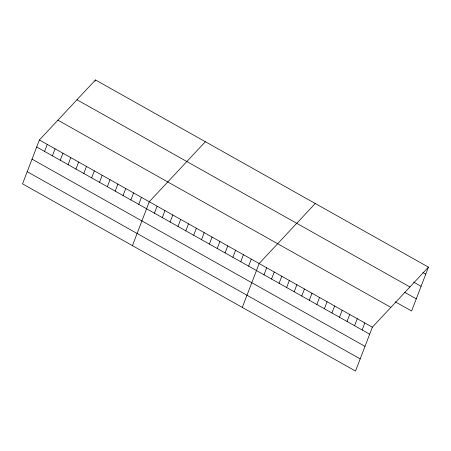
<?xml version="1.0" encoding="UTF-8"?>
<svg xmlns="http://www.w3.org/2000/svg" width="451" height="451" viewBox="0 0 451 451"><rect width="100%" height="100%" fill="white"/><g stroke="black" fill="none" stroke-linecap="round" stroke-linejoin="round"><path stroke-width="0.68" d="M39.389 139.979L22.55 183.856L355.518 371.06L372.363 327.189L428.45 267.144L95.482 79.94L39.389 139.979L372.363 327.189M44.548 151.401L47.242 144.393M52.401 155.815L55.09 148.807M60.248 160.229L62.937 153.222M94.992 81.214L95.482 79.94M68.095 164.638L70.784 157.63M75.943 169.052L78.632 162.044M83.79 173.466L86.485 166.458M91.643 177.88L94.332 170.873M99.491 182.289L102.18 175.281M107.338 186.703L110.027 179.695M115.185 191.117L117.874 184.109M123.033 195.531L125.728 188.524M130.886 199.94L133.575 192.932M138.733 204.354L141.422 197.346M132.431 245.632L149.27 201.76L205.363 141.715M154.428 213.182L157.117 206.175M162.275 217.591L164.97 210.583M170.128 222.005L172.818 214.997M177.976 226.419L180.665 219.411M185.823 230.833L188.512 223.826M193.671 235.242L196.36 228.234M201.518 239.656L204.213 232.648M209.371 244.07L212.06 237.063M217.219 248.484L219.908 241.477M225.066 252.893L227.755 245.885M232.913 257.307L235.602 250.299M240.766 261.721L243.455 254.714M248.614 266.135L251.303 259.122M242.311 307.407L259.15 263.536L315.238 203.497M264.01 274.789L266.699 267.781M271.553 279.034L274.247 272.026M279.101 283.273L281.79 276.266M286.65 287.518L289.339 280.511M294.199 291.763L296.888 284.756M301.747 296.003L304.436 288.995M309.29 300.248L311.979 293.24M316.839 304.493L319.528 297.485M324.387 308.738L327.076 301.73M331.936 312.977L334.625 305.97M339.479 317.222L342.174 310.215M347.028 321.467L349.717 314.46M354.576 325.707L357.265 318.699M362.125 329.952L364.814 322.944M428.45 267.144L411.611 311.021L395.352 301.877M422.858 272.522L425.761 274.152M413.544 282.078L421.087 286.317M76.969 99.756L409.942 286.96M404.665 292.327L416.279 298.855M57.903 120.169L390.87 307.373M36.7 146.987L369.668 334.197M32.032 159.152L365 346.362M27.218 171.69L360.191 358.895"/></g></svg>
